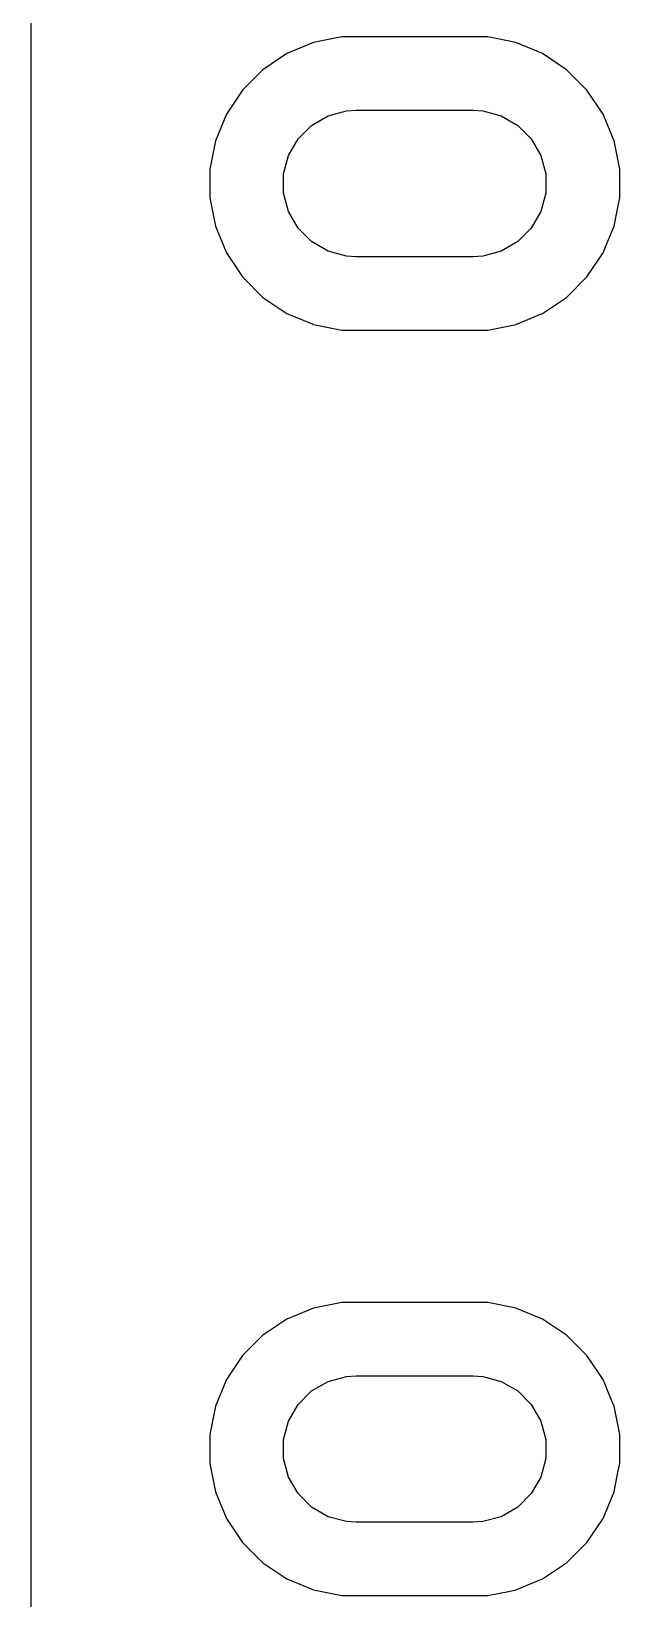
# Model space of a CAD drawing. Extents: x 70 to 224, y -154 to -54.
# Drawn here: x 103.9 to 107.92, y -111.79 to -101.09 of the extents above; entities that cross this region are included whole.
import ezdxf

# ---------------------------------------------------------------- set-up
doc = ezdxf.new("R2010")
doc.units = 0
doc.layers.add('BLACK', color=7, linetype='CONTINUOUS')

msp = doc.modelspace()

# ---------------------------------------------------------------- linework, layer by layer
at = {"layer": 'BLACK', "linetype": 'CONTINUOUS'}
for p, q in [((103.9, -102.226043), (103.9, -99.3)), ((105.82816, -101.16545), (105.646092, -101.240864)), ((105.82817, -101.165447), (105.82816, -101.16545)), ((106.021457, -101.127), (105.82817, -101.165447)), ((106.021459, -101.127), (106.021457, -101.127)), ((107.018541, -101.127), (106.021459, -101.127)), ((107.018543, -101.127), (107.018541, -101.127)), ((107.211829, -101.165447), (107.018543, -101.127)), ((107.211839, -101.16545), (107.211829, -101.165447)), ((107.393907, -101.240864), (107.211839, -101.16545)), ((105.646079, -101.240871), (105.482218, -101.35036)), ((105.646092, -101.240864), (105.646079, -101.240871)), ((107.39392, -101.240871), (107.393907, -101.240864)), ((107.557781, -101.35036), (107.39392, -101.240871)), ((105.482214, -101.350363), (105.342863, -101.489714)), ((105.482218, -101.35036), (105.482214, -101.350363)), ((107.557785, -101.350363), (107.557781, -101.35036)), ((107.697136, -101.489714), (107.557785, -101.350363)), ((105.34286, -101.489718), (105.233371, -101.653579)), ((105.342863, -101.489714), (105.34286, -101.489718)), ((107.697139, -101.489718), (107.697136, -101.489714)), ((107.806628, -101.653579), (107.697139, -101.489718)), ((105.928658, -101.66556), (106.054737, -101.631778)), ((106.054737, -101.631778), (106.12, -101.6275)), ((106.12, -101.6275), (106.92, -101.6275)), ((106.92, -101.6275), (106.985263, -101.631778)), ((106.985263, -101.631778), (107.111342, -101.66556)), ((105.233364, -101.653592), (105.15795, -101.83566)), ((105.233371, -101.653579), (105.233364, -101.653592)), ((105.723323, -101.823119), (105.815619, -101.730823)), ((105.815619, -101.730823), (105.928658, -101.66556)), ((107.111342, -101.66556), (107.224381, -101.730823)), ((107.224381, -101.730823), (107.316677, -101.823119)), ((107.806635, -101.653592), (107.806628, -101.653579)), ((107.873728, -101.815572), (107.806635, -101.653592)), ((105.157947, -101.83567), (105.1195, -102.028956)), ((105.15795, -101.83566), (105.157947, -101.83567)), ((105.65806, -101.936158), (105.723323, -101.823119)), ((107.316677, -101.823119), (107.38194, -101.936158)), ((107.882051, -101.835665), (107.873728, -101.815572)), ((107.882051, -101.835669), (107.882051, -101.835665)), ((107.882052, -101.83567), (107.882051, -101.835669)), ((107.9205, -102.028956), (107.882052, -101.83567)), ((105.624278, -102.062237), (105.65806, -101.936158)), ((107.38194, -101.936158), (107.415722, -102.062237)), ((105.1195, -102.028956), (105.1195, -102.028959)), ((105.1195, -102.028959), (105.1195, -102.226041)), ((105.624278, -102.192763), (105.624278, -102.062237)), ((107.415722, -102.062237), (107.415722, -102.192763)), ((107.9205, -102.226043), (107.9205, -102.028956)), ((103.9, -110.866043), (103.9, -102.226043)), ((105.1195, -102.226043), (105.119499, -102.226043)), ((105.119499, -102.226043), (105.157947, -102.419329)), ((105.1195, -102.226041), (105.1195, -102.226043)), ((105.65806, -102.318842), (105.624278, -102.192763)), ((107.415722, -102.192763), (107.38194, -102.318842)), ((107.882051, -102.419335), (107.907513, -102.29133)), ((107.907513, -102.29133), (107.9205, -102.226043)), ((105.723323, -102.431881), (105.65806, -102.318842)), ((107.38194, -102.318842), (107.316677, -102.431881)), ((105.157947, -102.419329), (105.15795, -102.419339)), ((105.15795, -102.419339), (105.233364, -102.601407)), ((105.815619, -102.524177), (105.723323, -102.431881)), ((107.316677, -102.431881), (107.224381, -102.524177)), ((107.839871, -102.521167), (107.882051, -102.419335)), ((105.233364, -102.601407), (105.233371, -102.60142)), ((105.233371, -102.60142), (105.34286, -102.765281)), ((105.928658, -102.58944), (105.815619, -102.524177)), ((106.054737, -102.623222), (105.928658, -102.58944)), ((107.111342, -102.58944), (106.985263, -102.623222)), ((107.224381, -102.524177), (107.111342, -102.58944)), ((107.697139, -102.765282), (107.806632, -102.601414)), ((107.806632, -102.601414), (107.818918, -102.571754)), ((107.818918, -102.571754), (107.839871, -102.521167)), ((106.12, -102.6275), (106.054737, -102.623222)), ((106.92, -102.6275), (106.12, -102.6275)), ((106.985263, -102.623222), (106.92, -102.6275)), ((105.34286, -102.765281), (105.342863, -102.765285)), ((105.342863, -102.765285), (105.482214, -102.904636)), ((107.557782, -102.904639), (107.697139, -102.765282)), ((105.482214, -102.904636), (105.482218, -102.904639)), ((105.482218, -102.904639), (105.646079, -103.014128)), ((107.393914, -103.014132), (107.557782, -102.904639)), ((105.646079, -103.014128), (105.646092, -103.014135)), ((105.646092, -103.014135), (105.819247, -103.085857)), ((107.211835, -103.089551), (107.390532, -103.015533)), ((107.390532, -103.015533), (107.393907, -103.014135)), ((107.393907, -103.014134), (107.393914, -103.014132)), ((107.393907, -103.014135), (107.393907, -103.014134)), ((105.819247, -103.085857), (105.828165, -103.089551)), ((105.828165, -103.089551), (105.828169, -103.089551)), ((105.828169, -103.089551), (105.82817, -103.089552)), ((105.82817, -103.089552), (106.021456, -103.128)), ((106.021456, -103.128), (106.021459, -103.128)), ((106.021459, -103.128), (107.018543, -103.128)), ((107.018543, -103.128), (107.202881, -103.091332)), ((107.202881, -103.091332), (107.211835, -103.089551)), ((106.021457, -109.767), (105.82817, -109.805447)), ((106.021459, -109.767), (106.021457, -109.767)), ((107.018541, -109.767), (106.021459, -109.767)), ((107.018543, -109.767), (107.018541, -109.767)), ((107.211829, -109.805447), (107.018543, -109.767)), ((105.646079, -109.880871), (105.482218, -109.99036)), ((105.646092, -109.880864), (105.646079, -109.880871)), ((105.82816, -109.80545), (105.646092, -109.880864)), ((105.82817, -109.805447), (105.82816, -109.80545)), ((107.211839, -109.80545), (107.211829, -109.805447)), ((107.393907, -109.880864), (107.211839, -109.80545)), ((107.39392, -109.880871), (107.393907, -109.880864)), ((107.557781, -109.99036), (107.39392, -109.880871)), ((105.482214, -109.990363), (105.342863, -110.129714)), ((105.482218, -109.99036), (105.482214, -109.990363)), ((107.557785, -109.990363), (107.557781, -109.99036)), ((107.697136, -110.129714), (107.557785, -109.990363)), ((105.34286, -110.129718), (105.233371, -110.293579)), ((105.342863, -110.129714), (105.34286, -110.129718)), ((107.697139, -110.129718), (107.697136, -110.129714)), ((107.806628, -110.293579), (107.697139, -110.129718)), ((105.233364, -110.293592), (105.15795, -110.47566)), ((105.233371, -110.293579), (105.233364, -110.293592)), ((105.815619, -110.370823), (105.928658, -110.30556)), ((105.928658, -110.30556), (106.054737, -110.271778)), ((106.054737, -110.271778), (106.12, -110.2675)), ((106.12, -110.2675), (106.92, -110.2675)), ((106.92, -110.2675), (106.985263, -110.271778)), ((106.985263, -110.271778), (107.111342, -110.30556)), ((107.111342, -110.30556), (107.224381, -110.370823)), ((107.806635, -110.293592), (107.806628, -110.293579)), ((107.863008, -110.42969), (107.806635, -110.293592)), ((105.723323, -110.463119), (105.815619, -110.370823)), ((107.224381, -110.370823), (107.316677, -110.463119)), ((105.157947, -110.47567), (105.1195, -110.668956)), ((105.15795, -110.47566), (105.157947, -110.47567)), ((105.65806, -110.576158), (105.723323, -110.463119)), ((107.316677, -110.463119), (107.38194, -110.576158)), ((107.882051, -110.475665), (107.863008, -110.42969)), ((107.882051, -110.475669), (107.882051, -110.475665)), ((107.882052, -110.47567), (107.882051, -110.475669)), ((107.9205, -110.668956), (107.882052, -110.47567)), ((105.624278, -110.702237), (105.65806, -110.576158)), ((107.38194, -110.576158), (107.415722, -110.702237)), ((105.1195, -110.668956), (105.1195, -110.668959)), ((105.1195, -110.668959), (105.1195, -110.866041)), ((105.624278, -110.832763), (105.624278, -110.702237)), ((107.415722, -110.702237), (107.415722, -110.832763)), ((107.9205, -110.866043), (107.9205, -110.668956)), ((105.65806, -110.958842), (105.624278, -110.832763)), ((107.415722, -110.832763), (107.38194, -110.958842)), ((103.9, -149.149289), (103.9, -110.866043)), ((105.1195, -110.866043), (105.119499, -110.866043)), ((105.119499, -110.866043), (105.157947, -111.059329)), ((105.1195, -110.866041), (105.1195, -110.866043)), ((105.723323, -111.071881), (105.65806, -110.958842)), ((107.38194, -110.958842), (107.316677, -111.071881)), ((107.882051, -111.059335), (107.908618, -110.925776)), ((107.908618, -110.925776), (107.9205, -110.866043)), ((105.157947, -111.059329), (105.15795, -111.059339)), ((105.15795, -111.059339), (105.233364, -111.241407)), ((107.806632, -111.241414), (107.882051, -111.059335)), ((105.815619, -111.164177), (105.723323, -111.071881)), ((105.928658, -111.22944), (105.815619, -111.164177)), ((107.224381, -111.164177), (107.111342, -111.22944)), ((107.316677, -111.071881), (107.224381, -111.164177)), ((105.233364, -111.241407), (105.233371, -111.24142)), ((105.233371, -111.24142), (105.34286, -111.405281)), ((106.054737, -111.263222), (105.928658, -111.22944)), ((106.12, -111.2675), (106.054737, -111.263222)), ((106.92, -111.2675), (106.12, -111.2675)), ((106.985263, -111.263222), (106.92, -111.2675)), ((107.111342, -111.22944), (106.985263, -111.263222)), ((107.697139, -111.405282), (107.806632, -111.241414)), ((105.34286, -111.405281), (105.342863, -111.405285)), ((105.342863, -111.405285), (105.482214, -111.544636)), ((107.557782, -111.544639), (107.697139, -111.405282)), ((105.482214, -111.544636), (105.482218, -111.544639)), ((105.482218, -111.544639), (105.646079, -111.654128)), ((107.393914, -111.654132), (107.557782, -111.544639)), ((105.646079, -111.654128), (105.646092, -111.654135)), ((105.646092, -111.654135), (105.823324, -111.727546)), ((107.211835, -111.729551), (107.393914, -111.654132)), ((105.823324, -111.727546), (105.828165, -111.729551)), ((105.828165, -111.729551), (105.828169, -111.729551)), ((105.828169, -111.729551), (105.82817, -111.729552)), ((105.82817, -111.729552), (106.021456, -111.768)), ((106.021456, -111.768), (106.021459, -111.768)), ((106.021459, -111.768), (107.018543, -111.768)), ((107.018543, -111.768), (107.159727, -111.739916)), ((107.159727, -111.739916), (107.211835, -111.729551))]:
    msp.add_line(p, q, dxfattribs=at)

doc.saveas('drawing.dxf')
